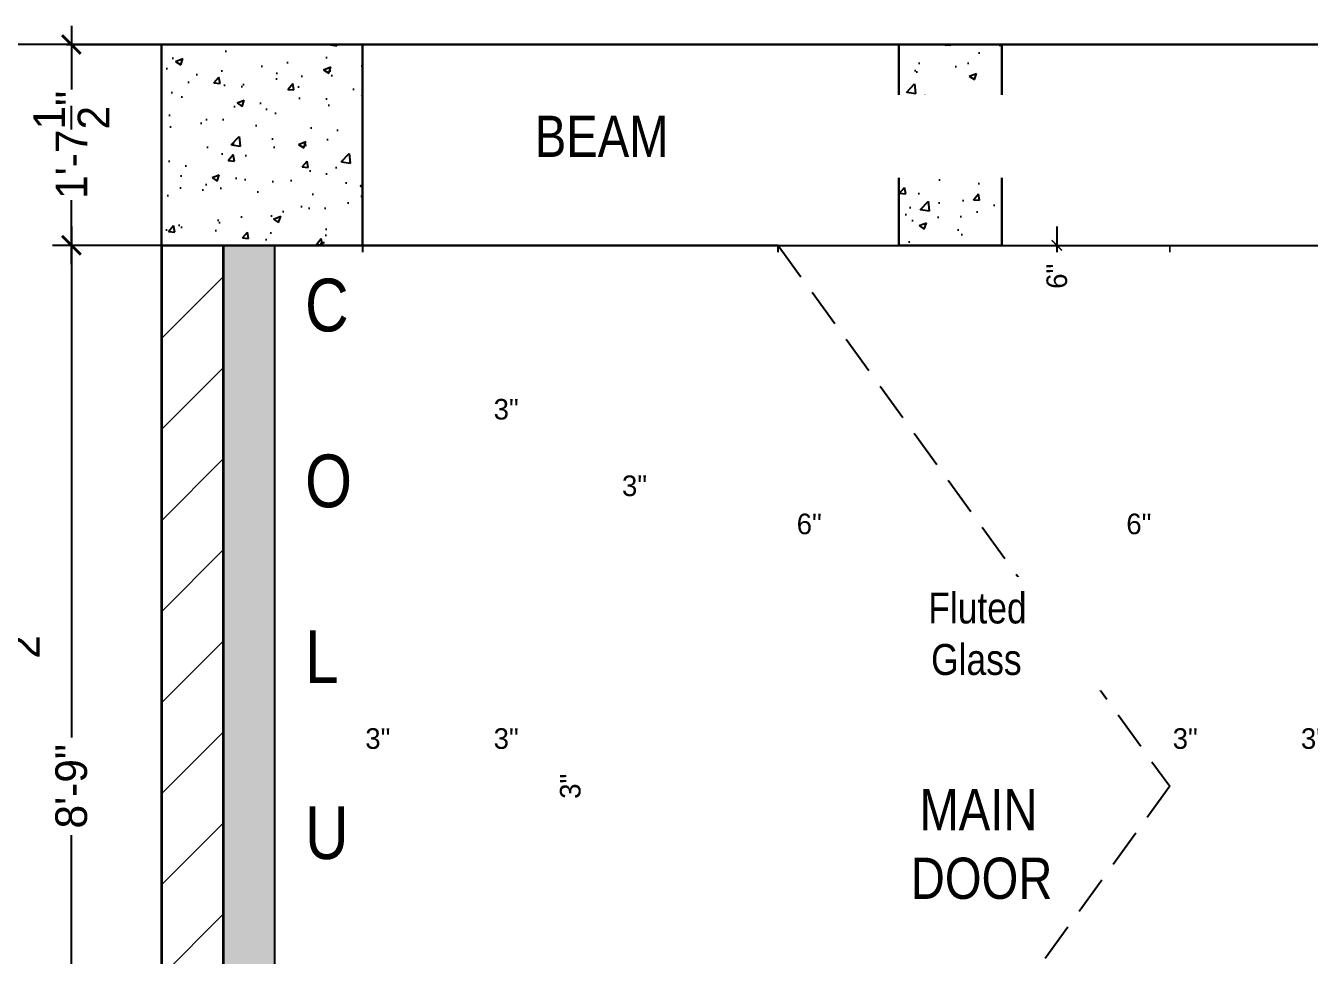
# Model space of a CAD drawing. Header units: inches. Extents: x -137722 to 81594, y -22256 to -1207.
# Drawn here: x -63511.2 to -63386.5, y -3345.4 to -3255 of the extents above; entities that cross this region are included whole.
import ezdxf

# ---------------------------------------------------------------- set-up
doc = ezdxf.new("R2010")
doc.units = ezdxf.units.IN
doc.header["$LTSCALE"] = 0.05
doc.header["$MEASUREMENT"] = 0
doc.header["$PDMODE"] = 3
doc.header["$PDSIZE"] = -4
doc.linetypes.add('A2-XREF-115_FURN$0$HIDDEN', pattern=[0.375, 0.25, -0.125])
doc.linetypes.add('DASHED2', pattern=[0.375, 0.25, -0.125])
doc.layers.get('Defpoints').update_dxf_attribs({"linetype": 'DASHED2'})
for name, color, linetype in [('beam', 7, 'Continuous'), ('Civil Dimension - Text', 7, 'Continuous'), ('glass', 162, 'Continuous'), ('slab', 7, 'Continuous'), ('text', 176, 'Continuous')]:
    doc.layers.add(name, color=color, linetype=linetype)
doc.layers.add('FURNITURE', color=36, linetype='Continuous', lineweight=18)
doc.layers.add('WALL', color=7, linetype='Continuous', lineweight=35)
doc.styles.add('4MMOF3-8', font='ARIALN.TTF', dxfattribs={"height": 5.12})
doc.styles.add('9-128OF1-4', font='stylu.ttf')
doc.dimstyles.new('DIM 1-4', dxfattribs={"dimtxt": 3.0792, "dimasz": 1.82, "dimexe": 1.82, "dimexo": 0, "dimgap": 0.09, "dimtad": 0, "dimzin": 0, "dimdsep": 46, "dimlunit": 4, "dimtxsty": '9-128OF1-4', "dimblk": 'ARCHTICK', "dimcen": 1.8125, "dimdle": 1.82, "dimclrd": 8, "dimclre": 8, "dimadec": 0, "dimazin": 0, "dimtfac": 1, "dimtofl": 0, "dimtmove": 0, "dimatfit": 3, "dimldrblk": 'OPEN90', "dimfxl": 1, "dimtolj": 1, "dimtzin": 0, "dimlwd": -1, "dimarcsym": 0})

# ---------------------------------------------------------------- blocks, each defined once
blk = doc.blocks.new('_ArchTick')
at = {"color": 0, "const_width": 0.15}
blk.add_lwpolyline([(-0.5, -0.5), (0.5, 0.5)], dxfattribs=at)
blk = doc.blocks.new('*D255')
at = {"layer": 'Civil Dimension - Text', "color": 8, "ltscale": 50, "transparency": 16777216}
for p, q in [((-63506.78, -3274.54), (-63506.78, -3324.13)), ((-63506.78, -3383.18), (-63506.78, -3333.6))]:
    blk.add_line(p, q, dxfattribs=at)
at = {"layer": 'Civil Dimension - Text', "color": 8, "lineweight": -2, "ltscale": 50, "transparency": 16777216}
for p, q in [((-63495.4, -3276.36), (-63508.6, -3276.36)), ((-63495.4, -3381.36), (-63508.6, -3381.36))]:
    blk.add_line(p, q, dxfattribs=at)
at = {"layer": 'Defpoints', "color": 0, "ltscale": 50, "transparency": 16777216}
for p in [(-63495.4, -3276.36), (-63506.78, -3381.36), (-63495.4, -3381.36)]:
    blk.add_point(p, dxfattribs=at)
at = {"layer": 'Civil Dimension - Text', "color": 8, "ltscale": 50, "transparency": 16777216, "xscale": 1.82, "yscale": 1.82, "zscale": 1.82}
for p, rotation in [((-63506.78, -3276.36), 90), ((-63506.78, -3381.36), 270)]:
    blk.add_blockref('_ArchTick', p, dxfattribs=dict(at, rotation=rotation))
at = {"layer": 'Civil Dimension - Text', "color": 0, "ltscale": 50, "transparency": 16777216, "insert": (-63506.78, -3328.86), "char_height": 3.079, "attachment_point": 5, "rotation": 90, "style": '9-128OF1-4'}
blk.add_mtext('\\A1;8\'-9"', dxfattribs=at)
blk = doc.blocks.new('_Open90')
at = {"color": 0, "linetype": 'ByBlock', "lineweight": -2}
for p, q in [((0, 0), (-1, 0)), ((-0.5, 0.5), (0, 0)), ((0, 0), (-0.5, -0.5))]:
    blk.add_line(p, q, dxfattribs=at)
blk = doc.blocks.new('*D256')
at = {"layer": 'Civil Dimension - Text', "color": 8, "ltscale": 50, "transparency": 16777216}
for p, q in [((-63506.78, -3255.04), (-63506.78, -3261.25)), ((-63506.78, -3278.18), (-63506.78, -3271.97))]:
    blk.add_line(p, q, dxfattribs=at)
at = {"layer": 'Civil Dimension - Text', "color": 8, "lineweight": -2, "ltscale": 50, "transparency": 16777216}
for p, q in [((-63495.4, -3256.86), (-63508.6, -3256.86)), ((-63495.4, -3276.36), (-63508.6, -3276.36))]:
    blk.add_line(p, q, dxfattribs=at)
at = {"layer": 'Defpoints', "color": 0, "ltscale": 50, "transparency": 16777216}
for p in [(-63506.78, -3256.86), (-63495.4, -3256.86), (-63495.4, -3276.36)]:
    blk.add_point(p, dxfattribs=at)
at = {"layer": 'Civil Dimension - Text', "color": 8, "ltscale": 50, "transparency": 16777216, "xscale": 1.82, "yscale": 1.82, "zscale": 1.82}
for p, rotation in [((-63506.78, -3256.86), 90), ((-63506.78, -3276.36), 270)]:
    blk.add_blockref('_ArchTick', p, dxfattribs=dict(at, rotation=rotation))
at = {"layer": 'Civil Dimension - Text', "color": 0, "ltscale": 50, "transparency": 16777216, "insert": (-63506.78, -3266.61), "char_height": 3.0792, "attachment_point": 5, "rotation": 90, "style": '9-128OF1-4'}
blk.add_mtext('\\A1;1\'-7{\\H1x;\\S1/2;}"', dxfattribs=at)
blk = doc.blocks.new('*D336')
at = {"layer": 'Civil Dimension - Text', "color": 8, "ltscale": 50, "transparency": 16777216}
for p, q in [((-63407.97, -3303.41), (-63404.46, -3303.41)), ((-63398.33, -3303.41), (-63401.85, -3303.41))]:
    blk.add_line(p, q, dxfattribs=at)
at = {"layer": 'Civil Dimension - Text', "color": 8, "lineweight": -2, "ltscale": 50, "transparency": 16777216}
for p, q in [((-63406.15, -3302.72), (-63406.15, -3305.23)), ((-63400.15, -3302.72), (-63400.15, -3305.23))]:
    blk.add_line(p, q, dxfattribs=at)
at = {"layer": 'Defpoints', "color": 0, "ltscale": 50, "transparency": 16777216}
for p in [(-63406.15, -3302.72), (-63400.15, -3302.72), (-63400.15, -3303.41)]:
    blk.add_point(p, dxfattribs=at)
at = {"layer": 'Civil Dimension - Text', "color": 8, "ltscale": 50, "transparency": 16777216, "rotation": 180}
blk.add_blockref('_ArchTick', (-63406.15, -3303.41), dxfattribs=at)
at = {"layer": 'Civil Dimension - Text', "color": 8, "ltscale": 50, "transparency": 16777216}
blk.add_blockref('_ArchTick', (-63400.15, -3303.41), dxfattribs=at)
at = {"layer": 'Civil Dimension - Text', "color": 0, "ltscale": 50, "transparency": 16777216, "insert": (-63403.15, -3303.41), "char_height": 2, "attachment_point": 5, "style": '9-128OF1-4'}
blk.add_mtext('\\A1;6"', dxfattribs=at)
blk = doc.blocks.new('*D337')
at = {"layer": 'Civil Dimension - Text', "color": 8, "ltscale": 50, "transparency": 16777216}
for p, q in [((-63439.97, -3303.41), (-63436.46, -3303.41)), ((-63430.33, -3303.41), (-63433.85, -3303.41))]:
    blk.add_line(p, q, dxfattribs=at)
at = {"layer": 'Civil Dimension - Text', "color": 8, "lineweight": -2, "ltscale": 50, "transparency": 16777216}
for p, q in [((-63438.15, -3302.72), (-63438.15, -3305.23)), ((-63432.15, -3302.72), (-63432.15, -3305.23))]:
    blk.add_line(p, q, dxfattribs=at)
at = {"layer": 'Defpoints', "color": 0, "ltscale": 50, "transparency": 16777216}
for p in [(-63438.15, -3302.72), (-63438.15, -3303.41), (-63432.15, -3302.72)]:
    blk.add_point(p, dxfattribs=at)
at = {"layer": 'Civil Dimension - Text', "color": 8, "ltscale": 50, "transparency": 16777216, "rotation": 180}
blk.add_blockref('_ArchTick', (-63438.15, -3303.41), dxfattribs=at)
at = {"layer": 'Civil Dimension - Text', "color": 8, "ltscale": 50, "transparency": 16777216}
blk.add_blockref('_ArchTick', (-63432.15, -3303.41), dxfattribs=at)
at = {"layer": 'Civil Dimension - Text', "color": 0, "ltscale": 50, "transparency": 16777216, "insert": (-63435.15, -3303.41), "char_height": 2, "attachment_point": 5, "style": '9-128OF1-4'}
blk.add_mtext('\\A1;6"', dxfattribs=at)
blk = doc.blocks.new('*D338')
at = {"layer": 'Civil Dimension - Text', "color": 8, "ltscale": 50, "transparency": 16777216}
for p, q in [((-63411.11, -3274.54), (-63411.11, -3278.05)), ((-63411.11, -3284.18), (-63411.11, -3280.67))]:
    blk.add_line(p, q, dxfattribs=at)
at = {"layer": 'Civil Dimension - Text', "color": 8, "lineweight": -2, "ltscale": 50, "transparency": 16777216}
for p, q in [((-63412.41, -3276.36), (-63409.29, -3276.36)), ((-63412.41, -3282.36), (-63409.29, -3282.36))]:
    blk.add_line(p, q, dxfattribs=at)
at = {"layer": 'Defpoints', "color": 0, "ltscale": 50, "transparency": 16777216}
for p in [(-63412.41, -3276.36), (-63412.41, -3282.36), (-63411.11, -3282.36)]:
    blk.add_point(p, dxfattribs=at)
at = {"layer": 'Civil Dimension - Text', "color": 8, "ltscale": 50, "transparency": 16777216}
for p, rotation in [((-63411.11, -3276.36), 90), ((-63411.11, -3282.36), 270)]:
    blk.add_blockref('_ArchTick', p, dxfattribs=dict(at, rotation=rotation))
at = {"layer": 'Civil Dimension - Text', "color": 0, "ltscale": 50, "transparency": 16777216, "insert": (-63411.11, -3279.36), "char_height": 2, "attachment_point": 5, "rotation": 90, "style": '9-128OF1-4'}
blk.add_mtext('\\A1;6"', dxfattribs=at)
blk = doc.blocks.new('*D343')
at = {"layer": 'Civil Dimension - Text', "color": 8, "lineweight": -2, "ltscale": 50, "transparency": 16777216}
for p, q in [((-63466.07, -3290.57), (-63466.07, -3294.1)), ((-63463.07, -3290.57), (-63463.07, -3294.1))]:
    blk.add_line(p, q, dxfattribs=at)
at = {"layer": 'Civil Dimension - Text', "color": 8, "ltscale": 50, "transparency": 16777216}
for p, q in [((-63467.89, -3292.28), (-63465.9, -3292.28)), ((-63461.25, -3292.28), (-63463.24, -3292.28))]:
    blk.add_line(p, q, dxfattribs=at)
at = {"layer": 'Defpoints', "color": 0, "ltscale": 50, "transparency": 16777216}
for p in [(-63466.07, -3290.57), (-63463.07, -3290.57), (-63463.07, -3292.28)]:
    blk.add_point(p, dxfattribs=at)
at = {"layer": 'Civil Dimension - Text', "color": 8, "ltscale": 50, "transparency": 16777216, "rotation": 180}
blk.add_blockref('_ArchTick', (-63466.07, -3292.28), dxfattribs=at)
at = {"layer": 'Civil Dimension - Text', "color": 8, "ltscale": 50, "transparency": 16777216}
blk.add_blockref('_ArchTick', (-63463.07, -3292.28), dxfattribs=at)
at = {"layer": 'Civil Dimension - Text', "color": 0, "ltscale": 50, "transparency": 16777216, "insert": (-63464.57, -3292.28), "char_height": 2, "attachment_point": 5, "style": '9-128OF1-4'}
blk.add_mtext('\\A1;3"', dxfattribs=at)
blk = doc.blocks.new('*D344')
at = {"layer": 'Civil Dimension - Text', "color": 8, "lineweight": -2, "ltscale": 50, "transparency": 16777216}
for p, q in [((-63453.61, -3298.01), (-63453.61, -3301.53)), ((-63450.61, -3298.01), (-63450.61, -3301.53))]:
    blk.add_line(p, q, dxfattribs=at)
at = {"layer": 'Civil Dimension - Text', "color": 8, "ltscale": 50, "transparency": 16777216}
for p, q in [((-63455.43, -3299.71), (-63453.45, -3299.71)), ((-63448.79, -3299.71), (-63450.78, -3299.71))]:
    blk.add_line(p, q, dxfattribs=at)
at = {"layer": 'Defpoints', "color": 0, "ltscale": 50, "transparency": 16777216}
for p in [(-63453.61, -3298.01), (-63450.61, -3298.01), (-63450.61, -3299.71)]:
    blk.add_point(p, dxfattribs=at)
at = {"layer": 'Civil Dimension - Text', "color": 8, "ltscale": 50, "transparency": 16777216, "rotation": 180}
blk.add_blockref('_ArchTick', (-63453.61, -3299.71), dxfattribs=at)
at = {"layer": 'Civil Dimension - Text', "color": 8, "ltscale": 50, "transparency": 16777216}
blk.add_blockref('_ArchTick', (-63450.61, -3299.71), dxfattribs=at)
at = {"layer": 'Civil Dimension - Text', "color": 0, "ltscale": 50, "transparency": 16777216, "insert": (-63452.11, -3299.71), "char_height": 2, "attachment_point": 5, "style": '9-128OF1-4'}
blk.add_mtext('\\A1;3"', dxfattribs=at)
blk = doc.blocks.new('*D345')
at = {"layer": 'Civil Dimension - Text', "color": 8, "ltscale": 50, "transparency": 16777216}
for p, q in [((-63458.34, -3325.54), (-63458.34, -3327.53)), ((-63458.34, -3332.18), (-63458.34, -3330.19))]:
    blk.add_line(p, q, dxfattribs=at)
at = {"layer": 'Civil Dimension - Text', "color": 8, "lineweight": -2, "ltscale": 50, "transparency": 16777216}
for p, q in [((-63458.34, -3327.36), (-63460.16, -3327.36)), ((-63458.34, -3330.36), (-63460.16, -3330.36))]:
    blk.add_line(p, q, dxfattribs=at)
at = {"layer": 'Defpoints', "color": 0, "ltscale": 50, "transparency": 16777216}
for p in [(-63458.34, -3327.36), (-63458.34, -3330.36), (-63458.34, -3330.36)]:
    blk.add_point(p, dxfattribs=at)
at = {"layer": 'Civil Dimension - Text', "color": 8, "ltscale": 50, "transparency": 16777216}
for p, rotation in [((-63458.34, -3327.36), 90), ((-63458.34, -3330.36), 270)]:
    blk.add_blockref('_ArchTick', p, dxfattribs=dict(at, rotation=rotation))
at = {"layer": 'Civil Dimension - Text', "color": 0, "ltscale": 50, "transparency": 16777216, "insert": (-63458.34, -3328.86), "char_height": 2, "attachment_point": 5, "rotation": 90, "style": '9-128OF1-4'}
blk.add_mtext('\\A1;3"', dxfattribs=at)
blk = doc.blocks.new('*D527')
at = {"layer": 'Civil Dimension - Text', "color": 8, "lineweight": -2, "ltscale": 50, "transparency": 16777216}
for p, q in [((-63478.53, -3323.01), (-63478.53, -3326.06)), ((-63475.53, -3323.37), (-63475.53, -3326.06))]:
    blk.add_line(p, q, dxfattribs=at)
at = {"layer": 'Civil Dimension - Text', "color": 8, "ltscale": 50, "transparency": 16777216}
for p, q in [((-63480.35, -3324.24), (-63478.36, -3324.24)), ((-63473.71, -3324.24), (-63475.7, -3324.24))]:
    blk.add_line(p, q, dxfattribs=at)
at = {"layer": 'Defpoints', "color": 0, "ltscale": 50, "transparency": 16777216}
for p in [(-63478.53, -3323.01), (-63475.53, -3323.37), (-63478.53, -3324.24)]:
    blk.add_point(p, dxfattribs=at)
at = {"layer": 'Civil Dimension - Text', "color": 8, "ltscale": 50, "transparency": 16777216, "rotation": 180}
blk.add_blockref('_ArchTick', (-63478.53, -3324.24), dxfattribs=at)
at = {"layer": 'Civil Dimension - Text', "color": 8, "ltscale": 50, "transparency": 16777216}
blk.add_blockref('_ArchTick', (-63475.53, -3324.24), dxfattribs=at)
at = {"layer": 'Civil Dimension - Text', "color": 0, "ltscale": 50, "transparency": 16777216, "insert": (-63477.03, -3324.24), "char_height": 2, "attachment_point": 5, "style": '9-128OF1-4'}
blk.add_mtext('\\A1;3"', dxfattribs=at)
blk = doc.blocks.new('*D528')
at = {"layer": 'Civil Dimension - Text', "color": 8, "lineweight": -2, "ltscale": 50, "transparency": 16777216}
for p, q in [((-63466.07, -3323.01), (-63466.07, -3326.06)), ((-63463.07, -3323.37), (-63463.07, -3326.06))]:
    blk.add_line(p, q, dxfattribs=at)
at = {"layer": 'Civil Dimension - Text', "color": 8, "ltscale": 50, "transparency": 16777216}
for p, q in [((-63467.89, -3324.24), (-63465.9, -3324.24)), ((-63461.25, -3324.24), (-63463.24, -3324.24))]:
    blk.add_line(p, q, dxfattribs=at)
at = {"layer": 'Defpoints', "color": 0, "ltscale": 50, "transparency": 16777216}
for p in [(-63466.07, -3323.01), (-63463.07, -3323.37), (-63466.07, -3324.24)]:
    blk.add_point(p, dxfattribs=at)
at = {"layer": 'Civil Dimension - Text', "color": 8, "ltscale": 50, "transparency": 16777216, "rotation": 180}
blk.add_blockref('_ArchTick', (-63466.07, -3324.24), dxfattribs=at)
at = {"layer": 'Civil Dimension - Text', "color": 8, "ltscale": 50, "transparency": 16777216}
blk.add_blockref('_ArchTick', (-63463.07, -3324.24), dxfattribs=at)
at = {"layer": 'Civil Dimension - Text', "color": 0, "ltscale": 50, "transparency": 16777216, "insert": (-63464.57, -3324.24), "char_height": 2, "attachment_point": 5, "style": '9-128OF1-4'}
blk.add_mtext('\\A1;3"', dxfattribs=at)
blk = doc.blocks.new('*D529')
at = {"layer": 'Civil Dimension - Text', "color": 8, "lineweight": -2, "ltscale": 50, "transparency": 16777216}
for p, q in [((-63400.15, -3323.01), (-63400.15, -3326.06)), ((-63397.15, -3323.37), (-63397.15, -3326.06))]:
    blk.add_line(p, q, dxfattribs=at)
at = {"layer": 'Civil Dimension - Text', "color": 8, "ltscale": 50, "transparency": 16777216}
for p, q in [((-63401.97, -3324.24), (-63399.99, -3324.24)), ((-63395.33, -3324.24), (-63397.32, -3324.24))]:
    blk.add_line(p, q, dxfattribs=at)
at = {"layer": 'Defpoints', "color": 0, "ltscale": 50, "transparency": 16777216}
for p in [(-63400.15, -3323.01), (-63397.15, -3323.37), (-63400.15, -3324.24)]:
    blk.add_point(p, dxfattribs=at)
at = {"layer": 'Civil Dimension - Text', "color": 8, "ltscale": 50, "transparency": 16777216, "rotation": 180}
blk.add_blockref('_ArchTick', (-63400.15, -3324.24), dxfattribs=at)
at = {"layer": 'Civil Dimension - Text', "color": 8, "ltscale": 50, "transparency": 16777216}
blk.add_blockref('_ArchTick', (-63397.15, -3324.24), dxfattribs=at)
at = {"layer": 'Civil Dimension - Text', "color": 0, "ltscale": 50, "transparency": 16777216, "insert": (-63398.65, -3324.24), "char_height": 2, "attachment_point": 5, "style": '9-128OF1-4'}
blk.add_mtext('\\A1;3"', dxfattribs=at)
blk = doc.blocks.new('*D530')
at = {"layer": 'Civil Dimension - Text', "color": 8, "lineweight": -2, "ltscale": 50, "transparency": 16777216}
for p, q in [((-63387.7, -3323.01), (-63387.7, -3326.06)), ((-63384.7, -3323.37), (-63384.7, -3326.06))]:
    blk.add_line(p, q, dxfattribs=at)
at = {"layer": 'Civil Dimension - Text', "color": 8, "ltscale": 50, "transparency": 16777216}
for p, q in [((-63389.52, -3324.24), (-63387.53, -3324.24)), ((-63382.88, -3324.24), (-63384.86, -3324.24))]:
    blk.add_line(p, q, dxfattribs=at)
at = {"layer": 'Defpoints', "color": 0, "ltscale": 50, "transparency": 16777216}
for p in [(-63387.7, -3323.01), (-63384.7, -3323.37), (-63387.7, -3324.24)]:
    blk.add_point(p, dxfattribs=at)
at = {"layer": 'Civil Dimension - Text', "color": 8, "ltscale": 50, "transparency": 16777216, "rotation": 180}
blk.add_blockref('_ArchTick', (-63387.7, -3324.24), dxfattribs=at)
at = {"layer": 'Civil Dimension - Text', "color": 8, "ltscale": 50, "transparency": 16777216}
blk.add_blockref('_ArchTick', (-63384.7, -3324.24), dxfattribs=at)
at = {"layer": 'Civil Dimension - Text', "color": 0, "ltscale": 50, "transparency": 16777216, "insert": (-63386.2, -3324.24), "char_height": 2, "attachment_point": 5, "style": '9-128OF1-4'}
blk.add_mtext('\\A1;3"', dxfattribs=at)
blk = doc.blocks.new('*D721')
at = {"layer": 'Civil Dimension - Text', "color": 8, "ltscale": 50, "transparency": 16777216}
for p, q in [((-63513.55, -3255.04), (-63513.55, -3312.23)), ((-63513.55, -3383.18), (-63513.55, -3326))]:
    blk.add_line(p, q, dxfattribs=at)
at = {"layer": 'Civil Dimension - Text', "color": 8, "lineweight": -2, "ltscale": 50, "transparency": 16777216}
for p, q in [((-63507.69, -3256.86), (-63515.37, -3256.86)), ((-63509.62, -3381.36), (-63515.37, -3381.36))]:
    blk.add_line(p, q, dxfattribs=at)
at = {"layer": 'Defpoints', "color": 0, "ltscale": 50, "transparency": 16777216}
for p in [(-63507.69, -3256.86), (-63513.55, -3381.36), (-63509.62, -3381.36)]:
    blk.add_point(p, dxfattribs=at)
at = {"layer": 'Civil Dimension - Text', "color": 8, "ltscale": 50, "transparency": 16777216, "xscale": 1.82, "yscale": 1.82, "zscale": 1.82}
for p, rotation in [((-63513.55, -3256.86), 90), ((-63513.55, -3381.36), 270)]:
    blk.add_blockref('_ArchTick', p, dxfattribs=dict(at, rotation=rotation))
at = {"layer": 'Civil Dimension - Text', "color": 0, "ltscale": 50, "transparency": 16777216, "insert": (-63513.55, -3319.11), "char_height": 3.0792, "attachment_point": 5, "rotation": 90, "style": '9-128OF1-4'}
blk.add_mtext('\\A1;10\'-4{\\H1x;\\S1/2;}"', dxfattribs=at)

msp = doc.modelspace()

# ---------------------------------------------------------------- hatches: boundary and pattern name
at = {"ltscale": 50, "true_color": 0xfecc66}
h = msp.add_hatch(color=31, dxfattribs=at)
h.dxf.hatch_style = 1
h.paths.add_polyline_path([(-63487.0297, -3276.3618), (-63492.0297, -3276.3618), (-63492.0297, -3381.3618), (-63487.0297, -3381.3618)])
at = {"layer": 'Civil Dimension - Text', "ltscale": 50, "true_color": 0x939598}
h = msp.add_hatch(dxfattribs=at)
h.set_pattern_fill('AR-CONC', color=252)
h.set_pattern_definition([(50, (1082.633, -6e-11), (7.1726018, -0.62752135), [0.75, -8.25]), (355, (1082.633, -6e-11), (-1.3875133, 7.5219213), [0.6, -6.6]), (100.451444, (1083.2305, -0.052), (5.7850885, 6.8943999), [0.6374019, -7.0114211]), (46.1842, (1082.633, 2), (10.6724133, -1.6551928), [1.125, -12.375]), (96.635635, (1083.522, 1.862), (9.3466195, 9.741186), [0.9561034, -10.5171376]), (351.184164, (1082.633, 2), (9.3466195, 9.741186), [0.9, -9.9]), (21, (1083.633, 1.5), (5.9690705, -4.0261889), [0.75, -8.25]), (326, (1083.633, 1.5), (2.4331533, 7.25150045), [0.6, -6.6]), (71.451445, (1084.13, 1.1645), (8.4022238, 3.2253115), [0.6374019, -7.0114211]), (37.5, (1082.6328, -6e-11), (0.12159855, 3.32893854), [0, -6.52, 0, -6.7, 0, -6.625]), (7.5, (1082.6328, -6e-11), (2.63069537, 3.94411712), [0, -3.82, 0, -6.37, 0, -2.525]), (327.5, (1080.4028, -6e-11), (5.33822436, -0.22554872), [0, -2.5, 0, -7.8, 0, -10.35]), (317.5, (1079.403, -6e-11), (5.8318617, 1.00104982), [0, -3.25, 0, -5.18, 0, -7.35])])
h.paths.add_polyline_path([(-63498.0297, -3276.3618), (-63478.5297, -3276.3618), (-63478.5297, -3256.8618), (-63498.0297, -3256.8618)])
h = msp.add_hatch(dxfattribs=at)
h.set_pattern_fill('AR-CONC', color=252)
h.set_pattern_definition([(50, (603.841, -2e-12), (7.1726018, -0.62752135), [0.75, -8.25]), (355, (603.841, -2e-12), (-1.3875133, 7.5219213), [0.6, -6.6]), (100.451444, (604.4385, -0.052), (5.7850885, 6.8943999), [0.6374019, -7.0114211]), (46.1842, (603.841, 2), (10.6724133, -1.6551928), [1.125, -12.375]), (96.635635, (604.73, 1.862), (9.3466195, 9.741186), [0.9561034, -10.5171376]), (351.184164, (603.841, 2), (9.3466195, 9.741186), [0.9, -9.9]), (21, (604.841, 1.5), (5.9690705, -4.0261889), [0.75, -8.25]), (326, (604.841, 1.5), (2.4331533, 7.25150045), [0.6, -6.6]), (71.451445, (605.338, 1.1645), (8.4022238, 3.2253115), [0.6374019, -7.0114211]), (37.5, (603.8407, -2e-12), (0.12159855, 3.32893854), [0, -6.52, 0, -6.7, 0, -6.625]), (7.5, (603.8407, -2e-12), (2.63069537, 3.94411712), [0, -3.82, 0, -6.37, 0, -2.525]), (327.5, (601.6107, -2e-12), (5.33822436, -0.22554872), [0, -2.5, 0, -7.8, 0, -10.35]), (317.5, (600.6107, -2e-12), (5.8318617, 1.00104982), [0, -3.25, 0, -5.18, 0, -7.35])])
h.paths.add_polyline_path([(-63416.4611, -3256.8618), (-63426.4611, -3256.8618), (-63426.4611, -3276.3618), (-63416.4611, -3276.3618)])
at = {"layer": 'FURNITURE', "ltscale": 50}
h = msp.add_hatch(dxfattribs=at)
h.set_pattern_fill('ANSI31', color=256, scale=50)
h.set_pattern_definition([(45, (854.8855, 0), (-4.4194174, 4.4194174), [])])
h.paths.add_polyline_path([(-63492.0297, -3276.3618), (-63498.0297, -3276.3618), (-63498.0297, -3381.3618), (-63492.0297, -3381.3618)])
at = {"layer": 'glass', "ltscale": 50}
h = msp.add_hatch(dxfattribs=at)
h.set_pattern_fill('ANSI36', color=256, scale=40)
h.paths.add_polyline_path([(-63466.0713, -3279.3618), (-63475.5297, -3279.3618), (-63475.5297, -3310.8618), (-63466.0713, -3310.8618)])
h = msp.add_hatch(dxfattribs=at)
h.set_pattern_fill('ANSI36', color=256, scale=40)
h.paths.add_polyline_path([(-63453.613, -3279.3618), (-63463.0713, -3279.3618), (-63463.0713, -3327.3618), (-63453.613, -3327.3618)])
h = msp.add_hatch(dxfattribs=at)
h.set_pattern_fill('ANSI36', color=256, scale=40)
h.paths.add_polyline_path([(-63441.1547, -3279.3618), (-63450.613, -3279.3618), (-63450.613, -3310.8618), (-63441.1547, -3310.8618)])
h = msp.add_hatch(dxfattribs=at)
h.set_pattern_fill('ANSI36', color=256, scale=40)
h.paths.add_polyline_path([(-63387.6963, -3279.3618), (-63397.1547, -3279.3618), (-63397.1547, -3310.8618), (-63387.6963, -3310.8618)])
h = msp.add_hatch(dxfattribs=at)
h.set_pattern_fill('ANSI36', color=256, scale=40)
h.paths.add_polyline_path([(-63406.7747, -3282.9818), (-63431.5347, -3282.9818), (-63431.5347, -3374.7418), (-63406.7747, -3374.7418)])
h = msp.add_hatch(dxfattribs=at)
h.set_pattern_fill('ANSI36', color=256, scale=40)
h.paths.add_polyline_path([(-63466.0713, -3313.8618), (-63475.5297, -3313.8618), (-63475.5297, -3343.8618), (-63466.0713, -3343.8618)])
h = msp.add_hatch(dxfattribs=at)
h.set_pattern_fill('ANSI36', color=256, scale=40)
h.paths.add_polyline_path([(-63441.1547, -3313.8618), (-63450.613, -3313.8618), (-63450.613, -3343.8618), (-63441.1547, -3343.8618)])
h = msp.add_hatch(dxfattribs=at)
h.set_pattern_fill('ANSI36', color=256, scale=40)
h.paths.add_polyline_path([(-63387.6963, -3313.8618), (-63397.1547, -3313.8618), (-63397.1547, -3343.8618), (-63387.6963, -3343.8618)])
h = msp.add_hatch(dxfattribs=at)
h.set_pattern_fill('ANSI36', color=256, scale=40)
h.paths.add_polyline_path([(-63453.613, -3330.3618), (-63463.0713, -3330.3618), (-63463.0713, -3378.3618), (-63453.613, -3378.3618)])

# ---------------------------------------------------------------- linework, layer by layer
at = {"ltscale": 50}
for p, q in [((-63498.0297, -3276.3618), (-63498.0297, -3256.8618)), ((-63487.0297, -3381.3618), (-63487.0297, -3276.3618)), ((-63463.0713, -3327.3618), (-63463.0713, -3279.3618)), ((-63453.613, -3327.3618), (-63453.613, -3279.3618)), ((-63466.0713, -3310.8618), (-63475.5297, -3310.8618)), ((-63441.1547, -3310.8618), (-63450.613, -3310.8618)), ((-63387.6963, -3310.8618), (-63397.1547, -3310.8618)), ((-63466.0713, -3313.8618), (-63475.5297, -3313.8618)), ((-63441.1547, -3313.8618), (-63450.613, -3313.8618)), ((-63387.6963, -3313.8618), (-63397.1547, -3313.8618)), ((-63463.0713, -3327.3618), (-63453.613, -3327.3618)), ((-63463.0713, -3330.3618), (-63453.613, -3330.3618)), ((-63466.0713, -3343.8618), (-63475.5297, -3343.8618)), ((-63441.1547, -3343.8618), (-63450.613, -3343.8618)), ((-63387.6963, -3343.8618), (-63397.1547, -3343.8618))]:
    msp.add_line(p, q, dxfattribs=at)
msp.add_lwpolyline([(-63438.1547, -3276.3618), (-63478.5297, -3276.3618), (-63478.5297, -3381.3618), (-63438.1547, -3381.3618)], close=True, dxfattribs=at)
msp.add_lwpolyline([(-63453.613, -3279.3618), (-63463.0713, -3279.3618)], dxfattribs=at)
at = {"layer": 'beam', "lineweight": 30, "ltscale": 50}
for points in [[(-63498.0297, -3276.3618), (-63478.5297, -3276.3618), (-63478.5297, -3256.8618), (-63498.0297, -3256.8618)], [(-63426.4611, -3256.8618), (-63416.4611, -3256.8618), (-63416.4611, -3276.3618), (-63426.4611, -3276.3618)]]:
    msp.add_lwpolyline(points, close=True, dxfattribs=at)
at = {"layer": 'Civil Dimension - Text', "ltscale": 50}
for p, q in [((-63478.5297, -3256.8618), (-63478.5297, -3381.3618)), ((-63498.0297, -3276.3618), (-63242.7797, -3276.3618)), ((-63498.0297, -3276.3618), (-63498.0297, -3381.3618))]:
    msp.add_line(p, q, dxfattribs=at)
at = {"layer": 'FURNITURE', "ltscale": 50}
for p, q in [((-63438.1547, -3381.3618), (-63438.1547, -3276.3618)), ((-63400.1547, -3381.3618), (-63400.1547, -3276.3618)), ((-63466.0713, -3310.8618), (-63466.0713, -3279.3618)), ((-63450.613, -3310.8618), (-63450.613, -3279.3618)), ((-63387.6963, -3310.8618), (-63387.6963, -3279.3618)), ((-63466.0713, -3343.8618), (-63466.0713, -3313.8618)), ((-63450.613, -3343.8618), (-63450.613, -3313.8618)), ((-63387.6963, -3343.8618), (-63387.6963, -3313.8618)), ((-63463.0713, -3330.3618), (-63463.0713, -3378.3618)), ((-63453.613, -3378.3618), (-63453.613, -3330.3618))]:
    msp.add_line(p, q, dxfattribs=at)
for points in [[(-63438.1547, -3276.3618), (-63400.1547, -3276.3618), (-63400.1547, -3381.3618), (-63438.1547, -3381.3618)], [(-63432.1547, -3282.3618), (-63406.1547, -3282.3618), (-63406.1547, -3375.3618), (-63432.1547, -3375.3618)], [(-63431.8447, -3282.6718), (-63406.4647, -3282.6718), (-63406.4647, -3375.0518), (-63431.8447, -3375.0518)], [(-63431.5347, -3282.9818), (-63406.7747, -3282.9818), (-63406.7747, -3374.7418), (-63431.5347, -3374.7418)]]:
    msp.add_lwpolyline(points, close=True, dxfattribs=at)
for points in [[(-63466.0713, -3279.3618), (-63475.5297, -3279.3618), (-63475.5297, -3310.8618)], [(-63441.1547, -3310.8618), (-63441.1547, -3279.3618), (-63450.613, -3279.3618)], [(-63387.6963, -3279.3618), (-63397.1547, -3279.3618), (-63397.1547, -3310.8618)], [(-63475.5297, -3313.8618), (-63475.5297, -3343.8618)], [(-63441.1547, -3343.8618), (-63441.1547, -3313.8618)], [(-63397.1547, -3313.8618), (-63397.1547, -3343.8618)]]:
    msp.add_lwpolyline(points, dxfattribs=at)
at = {"layer": 'slab', "lineweight": 30, "ltscale": 50}
msp.add_line((-63507.2673, -3256.8618), (-63242.7797, -3256.8618), dxfattribs=at)
at = {"layer": 'WALL'}
for p, q in [((-63498.0297, -3276.3618), (-63498.0297, -3381.3618)), ((-63492.0297, -3276.3618), (-63492.0297, -3381.3618))]:
    msp.add_line(p, q, dxfattribs=at)

# ---------------------------------------------------------------- dimensions: what is measured, and where the dimension line sits
at = {"layer": 'Civil Dimension - Text', "ltscale": 50}
for base, p1, p2, angle, override, picture, middle in [((-63513.5495, -3381.3618), (-63507.6884, -3256.8618), (-63509.618, -3381.3618), 90, {"dimtmove": 1, "dimfxl": 0, "dimarcsym": 1}, '*D721', (-63513.5495, -3319.1118)), ((-63506.7763, -3256.8618), (-63495.4017, -3276.3618), (-63495.4017, -3256.8618), 90, {"dimtmove": 1, "dimfxl": 0, "dimarcsym": 1}, '*D256', (-63506.7763, -3266.6118)), ((-63506.7763, -3381.3618), (-63495.4017, -3276.3618), (-63495.4017, -3381.3618), 90, {"dimtmove": 1, "dimfxl": 0, "dimarcsym": 1}, '*D255', (-63506.7763, -3328.8618)), ((-63411.1136, -3282.3618), (-63412.4066, -3276.3618), (-63412.4066, -3282.3618), 90, {"dimtxt": 2, "dimasz": 1, "dimdec": 3, "dimtdec": 3, "dimtmove": 1, "dimfxl": 0, "dimfrac": 1, "dimarcsym": 1}, '*D338', (-63411.1136, -3279.3618)), ((-63438.1547, -3303.4147), (-63432.1547, -3302.7173), (-63438.1547, -3302.7173), 180, {"dimtxt": 2, "dimasz": 1, "dimdec": 3, "dimtdec": 3, "dimtmove": 1, "dimfxl": 0, "dimfrac": 1, "dimarcsym": 1}, '*D337', (-63435.1547, -3303.4147)), ((-63458.3422, -3330.3618), (-63458.3422, -3327.3618), (-63458.3422, -3330.3618), 90, {"dimtxt": 2, "dimasz": 1, "dimdec": 3, "dimtdec": 3, "dimtmove": 1, "dimfxl": 0, "dimfrac": 1, "dimarcsym": 1}, '*D345', (-63458.3422, -3328.8618))]:
    dim = msp.add_linear_dim(base=base, p1=p1, p2=p2, angle=angle, dimstyle='DIM 1-4', override=override, dxfattribs=at)
    dim.commit()
    dim.dimension.update_dxf_attribs({"geometry": picture, "text_midpoint": middle})
for base, p1, p2, picture, middle in [((-63463.0713, -3292.2782), (-63466.0713, -3290.572), (-63463.0713, -3290.572), '*D343', (-63464.5713, -3292.2782)), ((-63450.613, -3299.7147), (-63453.613, -3298.0086), (-63450.613, -3298.0086), '*D344', (-63452.113, -3299.7147)), ((-63400.1547, -3303.4147), (-63406.1547, -3302.7173), (-63400.1547, -3302.7173), '*D336', (-63403.1547, -3303.4147)), ((-63478.5297, -3324.2382), (-63475.5297, -3323.3705), (-63478.5297, -3323.009), '*D527', (-63477.0297, -3324.2382)), ((-63466.0713, -3324.2382), (-63463.0713, -3323.3705), (-63466.0713, -3323.009), '*D528', (-63464.5713, -3324.2382)), ((-63400.1547, -3324.2382), (-63397.1547, -3323.3705), (-63400.1547, -3323.009), '*D529', (-63398.6547, -3324.2382)), ((-63387.6963, -3324.2382), (-63384.6963, -3323.3705), (-63387.6963, -3323.009), '*D530', (-63386.1963, -3324.2382))]:
    dim = msp.add_linear_dim(base=base, p1=p1, p2=p2, dimstyle='DIM 1-4', override={"dimtxt": 2, "dimasz": 1, "dimdec": 3, "dimtdec": 3, "dimtmove": 1, "dimfxl": 0, "dimfrac": 1, "dimarcsym": 1}, dxfattribs=at)
    dim.commit()
    dim.dimension.update_dxf_attribs({"geometry": picture, "text_midpoint": middle})

# ---------------------------------------------------------------- next in the draw order: texts
at = {"layer": 'text', "ltscale": 50, "char_height": 4, "width": 66.281096, "attachment_point": 4, "style": '4MMOF3-8', "bg_fill": 2}
for s, insert in [('BEAM', (-63461.7925, -3265.7791)), ('\\pi27.77493;MAIN\\P\\pi25.66169; DOOR', (-63452.2288, -3334.4834))]:
    msp.add_mtext(s, dxfattribs=dict(at, insert=insert))

# ---------------------------------------------------------------- next in the draw order: texts
at = {"layer": 'text', "ltscale": 50, "insert": (-63484.0978, -3324.8271), "char_height": 5.12, "width": 100.677375, "attachment_point": 4, "style": '4MMOF3-8', "bg_fill": 2}
msp.add_mtext('C\\P\\PO\\P\\PL\\P\\PU\\P\\PM\\P\\PN', dxfattribs=at)

# ---------------------------------------------------------------- next in the draw order: linework, layer by layer
at = {"linetype": 'A2-XREF-115_FURN$0$HIDDEN', "ltscale": 300}
for p, q in [((-63438.1547, -3276.3618), (-63400.1547, -3328.8618)), ((-63400.1547, -3328.8618), (-63438.1547, -3381.3618))]:
    msp.add_line(p, q, dxfattribs=at)

# ---------------------------------------------------------------- next in the draw order: texts
at = {"layer": 'text', "ltscale": 50, "insert": (-63452.2288, -3314.0764), "char_height": 3, "width": 66.281096, "attachment_point": 4, "style": '4MMOF3-8', "bg_fill": 2}
msp.add_mtext('\\pi28.63441;Fluted \\P\\pi28.90862;Glass', dxfattribs=at)

doc.saveas('drawing.dxf')
